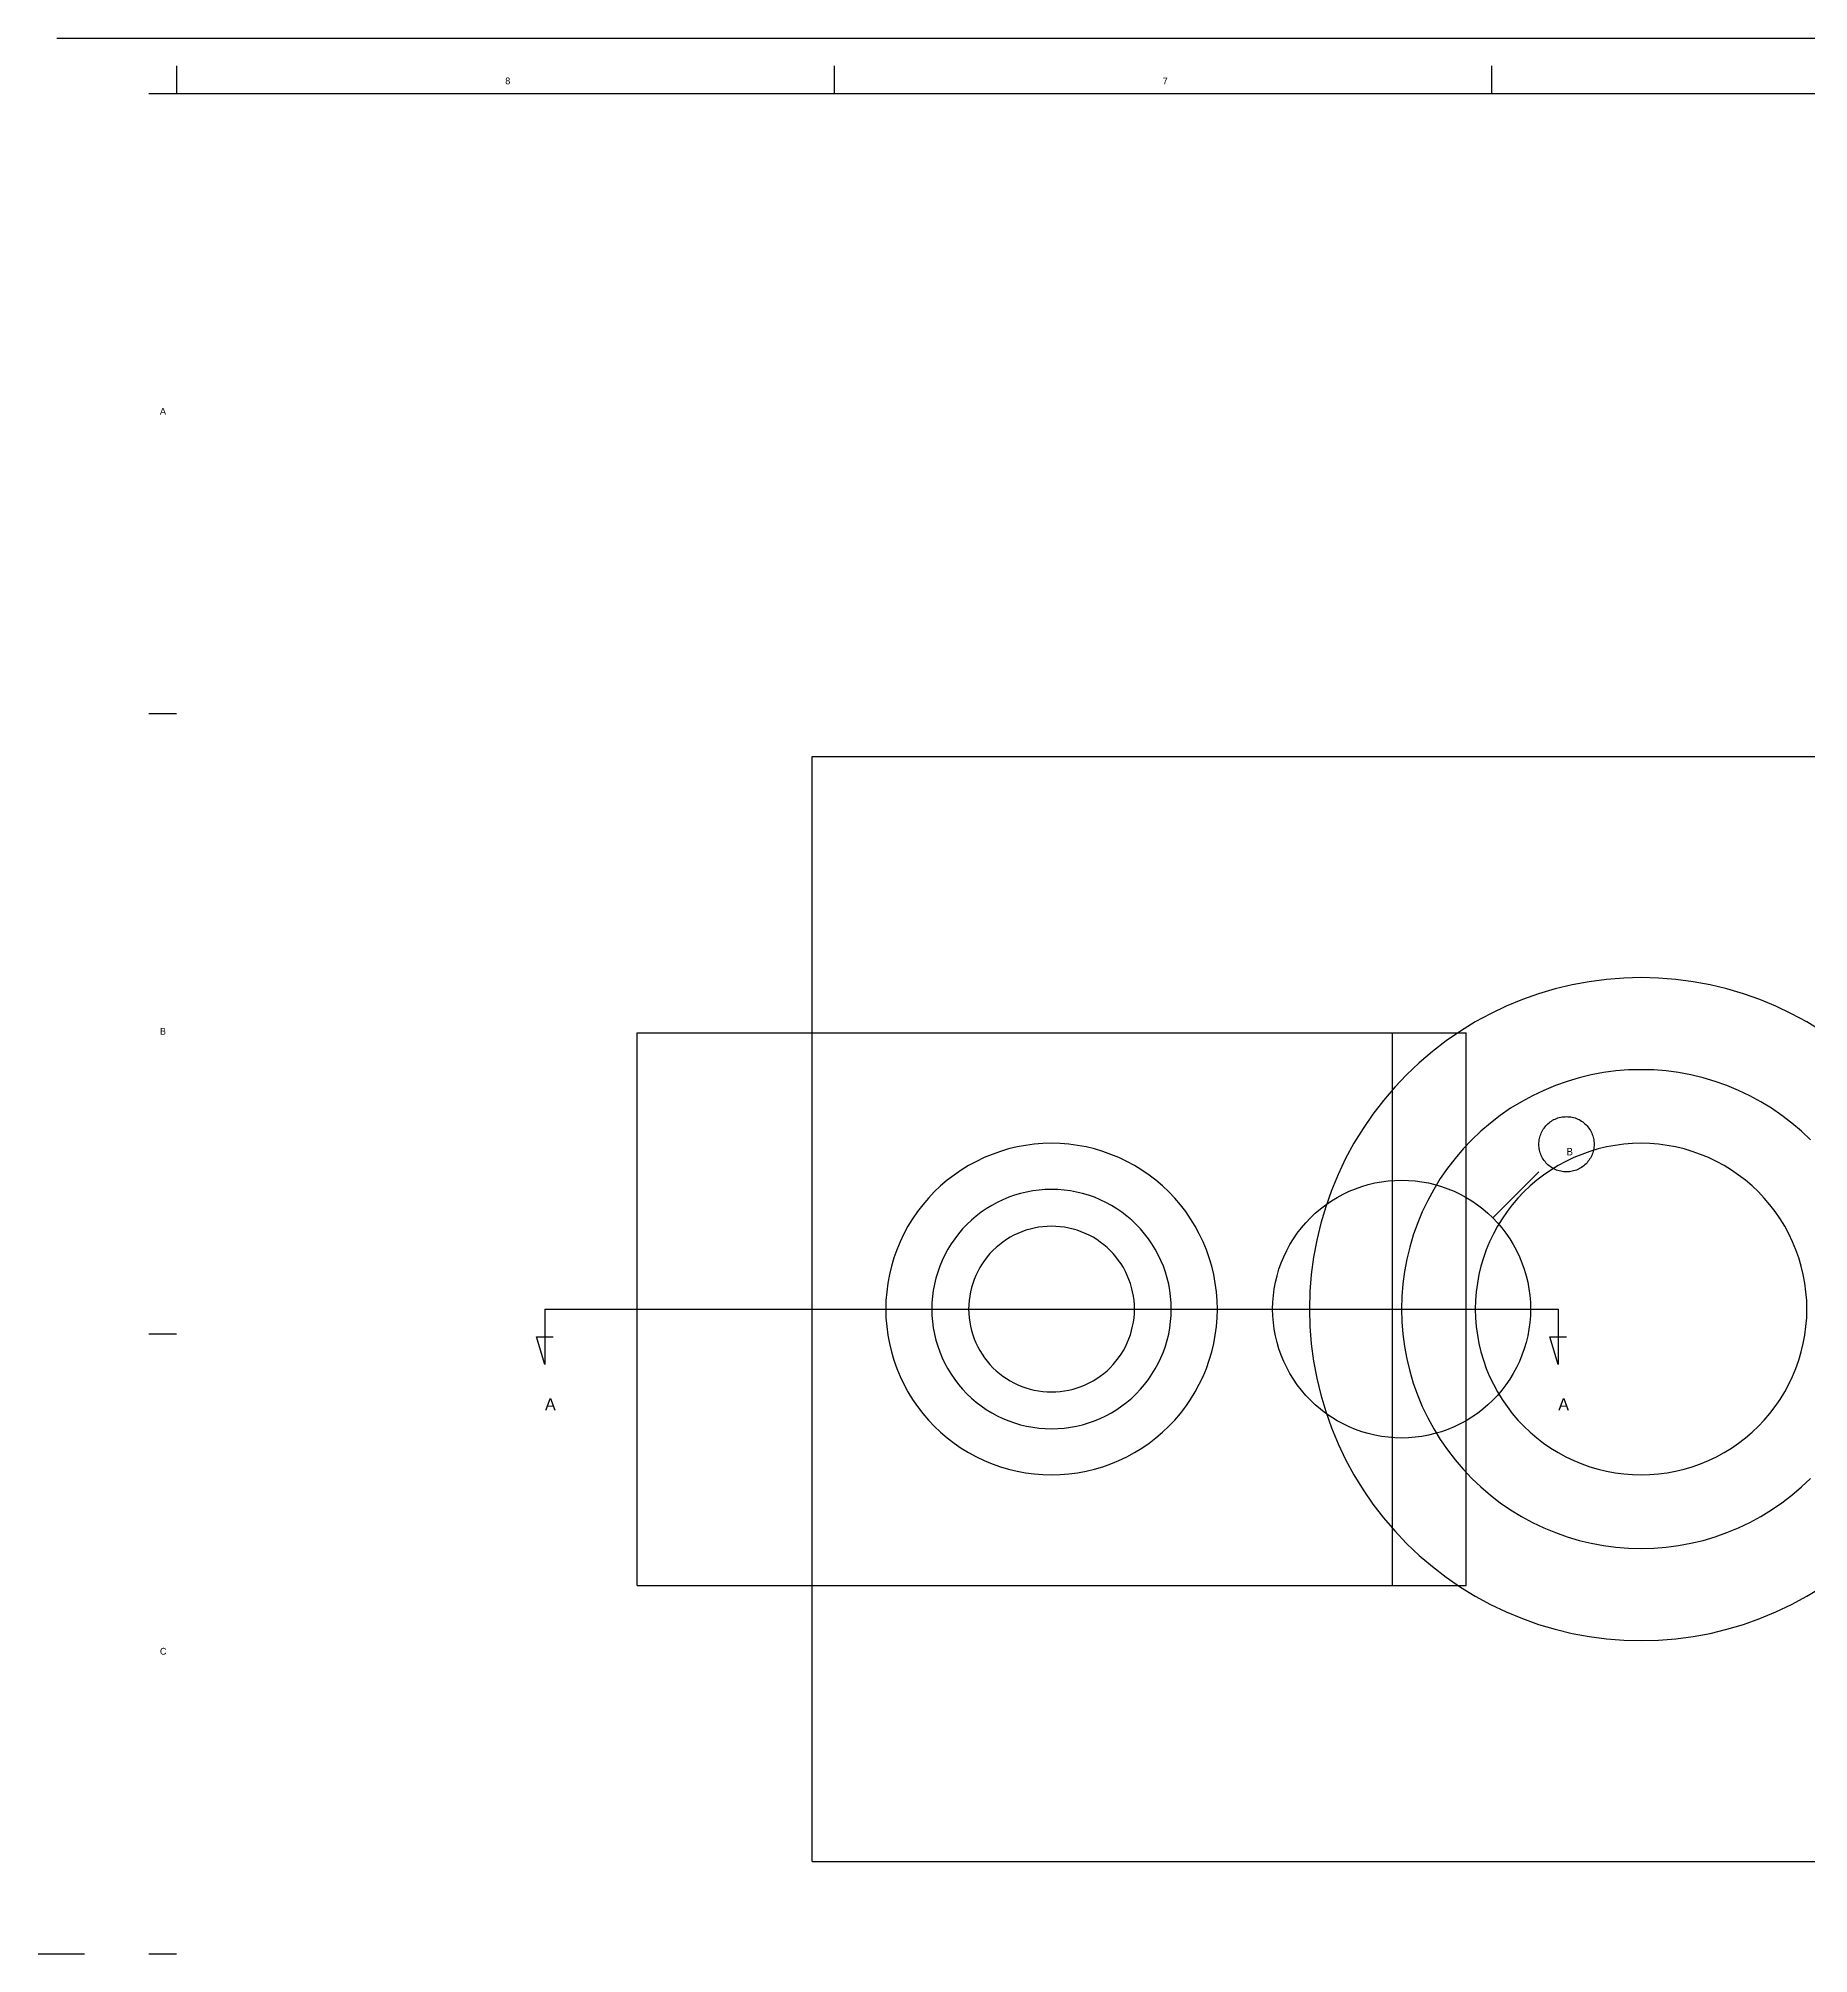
# Model space of a CAD drawing. Header units: metres. Extents: x 0 to 2245, y -1167 to 420.
# Drawn here: x 0 to 726, y -374 to 412 of the extents above; entities that cross this region are included whole.
import ezdxf

# ---------------------------------------------------------------- set-up
doc = ezdxf.new("R2010")
doc.units = ezdxf.units.M
for name, color, linetype in [('BORDER', 7, 'CONTINUOUS'), ('CENTER', 4, 'Continuous'), ('DIMENSIONS', 2, 'CONTINUOUS'), ('TITLE_BLOCK', 7, 'CONTINUOUS'), ('VISIBLE', 7, 'CONTINUOUS')]:
    doc.layers.add(name, color=color, linetype=linetype)

msp = doc.modelspace()

# ---------------------------------------------------------------- linework, layer by layer
at = {"layer": 'BORDER'}
for p, q in [((7.56, 412.44), (2237.48, 412.44)), ((56.69, 401.1), (56.69, 389.76)), ((326.48, 401.1), (326.48, 389.76)), ((596.22, 401.1), (596.22, 389.76)), ((45.35, 389.76), (56.69, 389.76)), ((56.69, 389.76), (2214.8, 389.76)), ((45.35, 135.29), (56.69, 135.29)), ((621.35, -31.66), (621.88, -31.38)), ((621.88, -31.38), (622.42, -31.12)), ((622.42, -31.12), (622.96, -30.89)), ((622.96, -30.89), (623.52, -30.7)), ((623.52, -30.7), (624.09, -30.53)), ((624.09, -30.53), (624.66, -30.39)), ((624.66, -30.39), (625.25, -30.28)), ((625.25, -30.28), (625.84, -30.2)), ((625.84, -30.2), (626.43, -30.16)), ((626.43, -30.16), (627.02, -30.14)), ((627.02, -30.14), (627.62, -30.16)), ((627.62, -30.16), (628.21, -30.2)), ((628.21, -30.2), (628.8, -30.28)), ((628.8, -30.28), (629.38, -30.39)), ((629.38, -30.39), (629.96, -30.53)), ((629.96, -30.53), (630.53, -30.7)), ((630.53, -30.7), (631.08, -30.89)), ((631.08, -30.89), (631.63, -31.12)), ((631.63, -31.12), (632.17, -31.38)), ((632.17, -31.38), (632.69, -31.66)), ((615.83, -39.7), (615.93, -39.12)), ((615.93, -39.12), (616.07, -38.55)), ((616.07, -38.55), (616.24, -37.98)), ((616.24, -37.98), (616.44, -37.42)), ((616.44, -37.42), (616.66, -36.87)), ((616.66, -36.87), (616.92, -36.34)), ((616.92, -36.34), (617.2, -35.81)), ((617.2, -35.81), (617.52, -35.3)), ((617.52, -35.3), (617.85, -34.81)), ((617.85, -34.81), (618.21, -34.34)), ((618.21, -34.34), (618.6, -33.89)), ((618.6, -33.89), (619.01, -33.46)), ((619.01, -33.46), (619.44, -33.06)), ((619.44, -33.06), (619.89, -32.67)), ((619.89, -32.67), (620.36, -32.31)), ((620.36, -32.31), (620.85, -31.97)), ((620.85, -31.97), (621.35, -31.66)), ((632.69, -31.66), (633.2, -31.97)), ((633.2, -31.97), (633.69, -32.31)), ((633.69, -32.31), (634.16, -32.67)), ((634.16, -32.67), (634.61, -33.06)), ((634.61, -33.06), (635.04, -33.46)), ((635.04, -33.46), (635.45, -33.89)), ((635.45, -33.89), (635.83, -34.34)), ((635.83, -34.34), (636.2, -34.81)), ((636.2, -34.81), (636.53, -35.3)), ((636.53, -35.3), (636.84, -35.81)), ((636.84, -35.81), (637.13, -36.34)), ((637.13, -36.34), (637.38, -36.87)), ((637.38, -36.87), (637.61, -37.42)), ((637.61, -37.42), (637.81, -37.98)), ((637.81, -37.98), (637.98, -38.55)), ((637.98, -38.55), (638.11, -39.12)), ((638.11, -39.12), (638.22, -39.7)), ((615.69, -41.48), (615.7, -40.88)), ((615.7, -42.08), (615.69, -41.48)), ((615.7, -40.88), (615.75, -40.29)), ((615.75, -42.67), (615.7, -42.08)), ((615.75, -40.29), (615.83, -39.7)), ((615.83, -43.26), (615.75, -42.67)), ((615.93, -43.84), (615.83, -43.26)), ((616.07, -44.42), (615.93, -43.84)), ((616.24, -44.98), (616.07, -44.42)), ((616.44, -45.54), (616.24, -44.98)), ((616.66, -46.09), (616.44, -45.54)), ((616.92, -46.63), (616.66, -46.09)), ((617.2, -47.15), (616.92, -46.63)), ((617.52, -47.66), (617.2, -47.15)), ((636.84, -47.15), (636.53, -47.66)), ((637.13, -46.63), (636.84, -47.15)), ((637.38, -46.09), (637.13, -46.63)), ((637.61, -45.54), (637.38, -46.09)), ((637.81, -44.98), (637.61, -45.54)), ((637.98, -44.42), (637.81, -44.98)), ((638.11, -43.84), (637.98, -44.42)), ((638.22, -43.26), (638.11, -43.84)), ((638.22, -39.7), (638.3, -40.29)), ((638.3, -42.67), (638.22, -43.26)), ((638.3, -40.29), (638.35, -40.88)), ((638.35, -42.08), (638.3, -42.67)), ((638.35, -40.88), (638.36, -41.48)), ((638.36, -41.48), (638.35, -42.08)), ((617.85, -48.15), (617.52, -47.66)), ((618.21, -48.62), (617.85, -48.15)), ((618.6, -49.07), (618.21, -48.62)), ((619.01, -49.5), (618.6, -49.07)), ((619.44, -49.91), (619.01, -49.5)), ((619.89, -50.29), (619.44, -49.91)), ((620.36, -50.65), (619.89, -50.29)), ((620.85, -50.99), (620.36, -50.65)), ((621.35, -51.3), (620.85, -50.99)), ((621.88, -51.58), (621.35, -51.3)), ((622.42, -51.84), (621.88, -51.58)), ((622.96, -52.07), (622.42, -51.84)), ((623.52, -52.26), (622.96, -52.07)), ((624.09, -52.43), (623.52, -52.26)), ((624.66, -52.57), (624.09, -52.43)), ((625.25, -52.68), (624.66, -52.57)), ((625.84, -52.76), (625.25, -52.68)), ((626.43, -52.8), (625.84, -52.76)), ((627.02, -52.82), (626.43, -52.8)), ((627.62, -52.8), (627.02, -52.82)), ((628.21, -52.76), (627.62, -52.8)), ((628.8, -52.68), (628.21, -52.76)), ((629.38, -52.57), (628.8, -52.68)), ((629.96, -52.43), (629.38, -52.57)), ((630.53, -52.26), (629.96, -52.43)), ((631.08, -52.07), (630.53, -52.26)), ((631.63, -51.84), (631.08, -52.07)), ((632.17, -51.58), (631.63, -51.84)), ((632.69, -51.3), (632.17, -51.58)), ((633.2, -50.99), (632.69, -51.3)), ((633.69, -50.65), (633.2, -50.99)), ((634.16, -50.29), (633.69, -50.65)), ((634.61, -49.91), (634.16, -50.29)), ((635.04, -49.5), (634.61, -49.91)), ((635.45, -49.07), (635.04, -49.5)), ((635.83, -48.62), (635.45, -49.07)), ((636.2, -48.15), (635.83, -48.62)), ((636.53, -47.66), (636.2, -48.15)), ((45.35, -119.23), (56.69, -119.23)), ((0, -373.7), (18.9, -373.7)), ((45.35, -373.7), (56.69, -373.7))]:
    msp.add_line(p, q, dxfattribs=at)
at = {"layer": 'CENTER'}
msp.add_line((238.11, -109.13), (593.39, -109.13), dxfattribs=at)
at = {"layer": 'DIMENSIONS'}
for p, q in [((596.79, -71.72), (615.69, -52.82)), ((532.91, -63.31), (535.36, -61.98)), ((535.36, -61.98), (537.86, -60.79)), ((537.86, -60.79), (540.42, -59.73)), ((540.42, -59.73), (543.03, -58.81)), ((543.03, -58.81), (545.68, -58.02)), ((545.68, -58.02), (548.36, -57.38)), ((548.36, -57.38), (551.08, -56.87)), ((551.08, -56.87), (553.82, -56.51)), ((553.82, -56.51), (556.59, -56.29)), ((556.59, -56.29), (559.37, -56.22)), ((559.37, -56.22), (562.15, -56.29)), ((562.15, -56.29), (564.92, -56.51)), ((564.92, -56.51), (567.66, -56.87)), ((567.66, -56.87), (570.38, -57.38)), ((570.38, -57.38), (573.07, -58.02)), ((573.07, -58.02), (575.71, -58.81)), ((575.71, -58.81), (578.32, -59.73)), ((578.32, -59.73), (580.88, -60.79)), ((580.88, -60.79), (583.38, -61.98)), ((583.38, -61.98), (585.83, -63.31)), ((521.96, -71.72), (523.96, -69.82)), ((523.96, -69.82), (526.06, -68.02)), ((526.06, -68.02), (528.26, -66.34)), ((528.26, -66.34), (530.54, -64.76)), ((530.54, -64.76), (532.91, -63.31)), ((585.83, -63.31), (588.2, -64.76)), ((588.2, -64.76), (590.48, -66.34)), ((590.48, -66.34), (592.68, -68.02)), ((592.68, -68.02), (594.78, -69.82)), ((594.78, -69.82), (596.79, -71.72)), ((515, -80.31), (516.57, -78.02)), ((516.57, -78.02), (518.26, -75.82)), ((518.26, -75.82), (520.05, -73.72)), ((520.05, -73.72), (521.96, -71.72)), ((596.79, -71.72), (598.69, -73.72)), ((598.69, -73.72), (600.48, -75.82)), ((600.48, -75.82), (602.17, -78.02)), ((602.17, -78.02), (603.74, -80.31)), ((511.03, -87.63), (512.22, -85.12)), ((512.22, -85.12), (513.55, -82.68)), ((513.55, -82.68), (515, -80.31)), ((603.74, -80.31), (605.19, -82.68)), ((605.19, -82.68), (606.52, -85.12)), ((606.52, -85.12), (607.72, -87.63)), ((508.26, -95.44), (509.04, -92.79)), ((509.04, -92.79), (509.97, -90.18)), ((509.97, -90.18), (511.03, -87.63)), ((607.72, -87.63), (608.77, -90.18)), ((608.77, -90.18), (609.7, -92.79)), ((609.7, -92.79), (610.48, -95.44)), ((506.75, -103.59), (507.11, -100.84)), ((507.11, -100.84), (507.61, -98.13)), ((507.61, -98.13), (508.26, -95.44)), ((610.48, -95.44), (611.13, -98.13)), ((611.13, -98.13), (611.63, -100.84)), ((611.63, -100.84), (611.99, -103.59)), ((506.46, -109.13), (506.53, -106.35)), ((506.53, -111.91), (506.46, -109.13)), ((506.53, -106.35), (506.75, -103.59)), ((611.99, -103.59), (612.21, -106.35)), ((612.21, -106.35), (612.28, -109.13)), ((612.28, -109.13), (612.21, -111.91)), ((506.75, -114.68), (506.53, -111.91)), ((507.11, -117.42), (506.75, -114.68)), ((507.61, -120.14), (507.11, -117.42)), ((611.63, -117.42), (611.13, -120.14)), ((611.99, -114.68), (611.63, -117.42)), ((612.21, -111.91), (611.99, -114.68)), ((207.87, -131.81), (204.47, -120.47)), ((204.47, -120.47), (211.28, -120.47)), ((508.26, -122.83), (507.61, -120.14)), ((509.04, -125.48), (508.26, -122.83)), ((509.97, -128.08), (509.04, -125.48)), ((609.7, -125.48), (608.77, -128.08)), ((610.48, -122.83), (609.7, -125.48)), ((611.13, -120.14), (610.48, -122.83)), ((623.62, -131.81), (620.22, -120.47)), ((620.22, -120.47), (627.02, -120.47)), ((511.03, -130.64), (509.97, -128.08)), ((512.22, -133.15), (511.03, -130.64)), ((513.55, -135.59), (512.22, -133.15)), ((606.52, -133.15), (605.19, -135.59)), ((607.72, -130.64), (606.52, -133.15)), ((608.77, -128.08), (607.72, -130.64)), ((515, -137.96), (513.55, -135.59)), ((516.57, -140.25), (515, -137.96)), ((518.26, -142.44), (516.57, -140.25)), ((602.17, -140.25), (600.48, -142.44)), ((603.74, -137.96), (602.17, -140.25)), ((605.19, -135.59), (603.74, -137.96)), ((520.05, -144.55), (518.26, -142.44)), ((521.96, -146.55), (520.05, -144.55)), ((523.96, -148.45), (521.96, -146.55)), ((526.06, -150.25), (523.96, -148.45)), ((594.78, -148.45), (592.68, -150.25)), ((596.79, -146.55), (594.78, -148.45)), ((598.69, -144.55), (596.79, -146.55)), ((600.48, -142.44), (598.69, -144.55)), ((528.26, -151.93), (526.06, -150.25)), ((530.54, -153.5), (528.26, -151.93)), ((532.91, -154.96), (530.54, -153.5)), ((535.36, -156.29), (532.91, -154.96)), ((537.86, -157.48), (535.36, -156.29)), ((583.38, -156.29), (580.88, -157.48)), ((585.83, -154.96), (583.38, -156.29)), ((588.2, -153.5), (585.83, -154.96)), ((590.48, -151.93), (588.2, -153.5)), ((592.68, -150.25), (590.48, -151.93)), ((540.42, -158.54), (537.86, -157.48)), ((543.03, -159.46), (540.42, -158.54)), ((545.68, -160.24), (543.03, -159.46)), ((548.36, -160.89), (545.68, -160.24)), ((551.08, -161.39), (548.36, -160.89)), ((553.82, -161.76), (551.08, -161.39)), ((556.59, -161.97), (553.82, -161.76)), ((559.37, -162.05), (556.59, -161.97)), ((562.15, -161.97), (559.37, -162.05)), ((564.92, -161.76), (562.15, -161.97)), ((567.66, -161.39), (564.92, -161.76)), ((570.38, -160.89), (567.66, -161.39)), ((573.07, -160.24), (570.38, -160.89)), ((575.71, -159.46), (573.07, -160.24)), ((578.32, -158.54), (575.71, -159.46)), ((580.88, -157.48), (578.32, -158.54))]:
    msp.add_line(p, q, dxfattribs=at)
at = {"layer": 'VISIBLE'}
for p, q in [((317.48, 117.64), (997.8, 117.64)), ((317.48, 117.64), (937.33, 117.64)), ((317.48, -335.91), (317.48, 117.64)), ((629.33, 23.95), (622.43, 22.29)), ((636.32, 25.25), (629.33, 23.95)), ((643.38, 26.18), (636.32, 25.25)), ((650.49, 26.74), (643.38, 26.18)), ((657.64, 26.93), (650.49, 26.74)), ((664.79, 26.74), (657.64, 26.93)), ((671.9, 26.18), (664.79, 26.74)), ((678.96, 25.25), (671.9, 26.18)), ((685.95, 23.95), (678.96, 25.25)), ((692.86, 22.29), (685.95, 23.95)), ((608.91, 17.9), (602.34, 15.18)), ((615.61, 20.28), (608.91, 17.9)), ((622.43, 22.29), (615.61, 20.28)), ((699.67, 20.28), (692.86, 22.29)), ((706.37, 17.9), (699.67, 20.28)), ((712.95, 15.18), (706.37, 17.9)), ((589.61, 8.7), (583.51, 4.96)), ((595.9, 12.11), (589.61, 8.7)), ((602.34, 15.18), (595.9, 12.11)), ((719.39, 12.11), (712.95, 15.18)), ((725.67, 8.7), (719.39, 12.11)), ((731.77, 4.96), (725.67, 8.7)), ((245.67, 4.25), (585.83, 4.25)), ((245.67, 4.25), (555.59, 4.25)), ((245.67, -222.52), (245.67, 4.25)), ((555.59, -222.52), (555.59, 4.25)), ((555.59, 4.25), (585.83, 4.25)), ((577.64, 0.92), (571.99, -3.41)), ((583.51, 4.96), (577.64, 0.92)), ((585.83, -222.52), (585.83, 4.25)), ((571.99, -3.41), (566.58, -8.03)), ((561.43, -12.92), (556.54, -18.08)), ((566.58, -8.03), (561.43, -12.92)), ((627.29, -15.67), (622.45, -17.38)), ((632.21, -14.22), (627.29, -15.67)), ((637.2, -13.02), (632.21, -14.22)), ((642.25, -12.08), (637.2, -13.02)), ((647.34, -11.41), (642.25, -12.08)), ((652.48, -11), (647.34, -11.41)), ((657.64, -10.87), (652.48, -11)), ((662.81, -11), (657.64, -10.87)), ((667.94, -11.41), (662.81, -11)), ((673.04, -12.08), (667.94, -11.41)), ((678.09, -13.02), (673.04, -12.08)), ((683.08, -14.22), (678.09, -13.02)), ((688, -15.67), (683.08, -14.22)), ((692.84, -17.38), (688, -15.67)), ((551.92, -23.48), (547.59, -29.13)), ((556.54, -18.08), (551.92, -23.48)), ((613.05, -21.57), (608.51, -24.03)), ((617.7, -19.35), (613.05, -21.57)), ((622.45, -17.38), (617.7, -19.35)), ((697.59, -19.35), (692.84, -17.38)), ((702.24, -21.57), (697.59, -19.35)), ((706.78, -24.03), (702.24, -21.57)), ((547.59, -29.13), (543.55, -35)), ((599.86, -29.65), (595.78, -32.78)), ((604.1, -26.73), (599.86, -29.65)), ((608.51, -24.03), (604.1, -26.73)), ((711.18, -26.73), (706.78, -24.03)), ((715.43, -29.65), (711.18, -26.73)), ((719.5, -32.78), (715.43, -29.65)), ((543.55, -35), (539.81, -41.1)), ((591.88, -36.12), (588.16, -39.65)), ((595.78, -32.78), (591.88, -36.12)), ((723.41, -36.12), (719.5, -32.78)), ((727.13, -39.65), (723.41, -36.12)), ((388.1, -46.98), (384.88, -48.51)), ((391.39, -45.62), (388.1, -46.98)), ((394.74, -44.43), (391.39, -45.62)), ((398.14, -43.42), (394.74, -44.43)), ((401.6, -42.59), (398.14, -43.42)), ((405.09, -41.94), (401.6, -42.59)), ((408.62, -41.48), (405.09, -41.94)), ((412.18, -41.2), (408.62, -41.48)), ((415.75, -41.1), (412.18, -41.2)), ((419.33, -41.2), (415.75, -41.1)), ((422.88, -41.48), (419.33, -41.2)), ((426.41, -41.94), (422.88, -41.48)), ((429.9, -42.59), (426.41, -41.94)), ((433.36, -43.42), (429.9, -42.59)), ((436.76, -44.43), (433.36, -43.42)), ((440.12, -45.62), (436.76, -44.43)), ((443.4, -46.98), (440.12, -45.62)), ((446.62, -48.51), (443.4, -46.98)), ((539.81, -41.1), (536.4, -47.39)), ((584.62, -43.37), (581.29, -47.27)), ((588.16, -39.65), (584.62, -43.37)), ((629.99, -46.98), (626.77, -48.51)), ((633.28, -45.62), (629.99, -46.98)), ((636.63, -44.43), (633.28, -45.62)), ((640.03, -43.42), (636.63, -44.43)), ((643.49, -42.59), (640.03, -43.42)), ((646.98, -41.94), (643.49, -42.59)), ((650.51, -41.48), (646.98, -41.94)), ((654.07, -41.2), (650.51, -41.48)), ((657.64, -41.1), (654.07, -41.2)), ((661.22, -41.2), (657.64, -41.1)), ((664.77, -41.48), (661.22, -41.2)), ((668.3, -41.94), (664.77, -41.48)), ((671.8, -42.59), (668.3, -41.94)), ((675.25, -43.42), (671.8, -42.59)), ((678.66, -44.43), (675.25, -43.42)), ((682.01, -45.62), (678.66, -44.43)), ((685.3, -46.98), (682.01, -45.62)), ((688.52, -48.51), (685.3, -46.98)), ((375.75, -54.11), (372.92, -56.27)), ((378.69, -52.09), (375.75, -54.11)), ((381.73, -50.22), (378.69, -52.09)), ((384.88, -48.51), (381.73, -50.22)), ((449.77, -50.22), (446.62, -48.51)), ((452.82, -52.09), (449.77, -50.22)), ((455.75, -54.11), (452.82, -52.09)), ((458.58, -56.27), (455.75, -54.11)), ((533.33, -53.83), (530.6, -60.4)), ((536.4, -47.39), (533.33, -53.83)), ((578.16, -51.35), (575.24, -55.6)), ((581.29, -47.27), (578.16, -51.35)), ((617.64, -54.11), (614.82, -56.27)), ((620.58, -52.09), (617.64, -54.11)), ((623.63, -50.22), (620.58, -52.09)), ((626.77, -48.51), (623.63, -50.22)), ((691.66, -50.22), (688.52, -48.51)), ((694.71, -52.09), (691.66, -50.22)), ((697.65, -54.11), (694.71, -52.09)), ((700.47, -56.27), (697.65, -54.11)), ((367.64, -61.03), (365.2, -63.61)), ((370.22, -58.58), (367.64, -61.03)), ((372.92, -56.27), (370.22, -58.58)), ((400.57, -62.4), (398.15, -63.26)), ((403.03, -61.67), (400.57, -62.4)), ((405.53, -61.08), (403.03, -61.67)), ((408.05, -60.61), (405.53, -61.08)), ((410.6, -60.27), (408.05, -60.61)), ((413.17, -60.07), (410.6, -60.27)), ((415.75, -60), (413.17, -60.07)), ((418.33, -60.07), (415.75, -60)), ((420.9, -60.27), (418.33, -60.07)), ((423.45, -60.61), (420.9, -60.27)), ((425.97, -61.08), (423.45, -60.61)), ((428.47, -61.67), (425.97, -61.08)), ((430.93, -62.4), (428.47, -61.67)), ((433.35, -63.26), (430.93, -62.4)), ((461.28, -58.58), (458.58, -56.27)), ((463.86, -61.03), (461.28, -58.58)), ((466.3, -63.61), (463.86, -61.03)), ((530.6, -60.4), (528.23, -67.11)), ((572.54, -60), (570.08, -64.54)), ((575.24, -55.6), (572.54, -60)), ((609.54, -61.03), (607.09, -63.61)), ((612.11, -58.58), (609.54, -61.03)), ((614.82, -56.27), (612.11, -58.58)), ((703.17, -58.58), (700.47, -56.27)), ((705.75, -61.03), (703.17, -58.58)), ((708.19, -63.61), (705.75, -61.03)), ((360.72, -69.13), (358.7, -72.07)), ((362.89, -66.31), (360.72, -69.13)), ((365.2, -63.61), (362.89, -66.31)), ((386.86, -69.39), (384.82, -70.96)), ((388.98, -67.93), (386.86, -69.39)), ((391.18, -66.58), (388.98, -67.93)), ((393.45, -65.35), (391.18, -66.58)), ((395.78, -64.24), (393.45, -65.35)), ((398.15, -63.26), (395.78, -64.24)), ((435.72, -64.24), (433.35, -63.26)), ((438.05, -65.35), (435.72, -64.24)), ((440.32, -66.58), (438.05, -65.35)), ((442.52, -67.93), (440.32, -66.58)), ((444.64, -69.39), (442.52, -67.93)), ((446.68, -70.96), (444.64, -69.39)), ((468.61, -66.31), (466.3, -63.61)), ((470.78, -69.13), (468.61, -66.31)), ((472.8, -72.07), (470.78, -69.13)), ((528.23, -67.11), (526.22, -73.92)), ((567.86, -69.19), (565.89, -73.94)), ((570.08, -64.54), (567.86, -69.19)), ((602.62, -69.13), (600.59, -72.07)), ((604.78, -66.31), (602.62, -69.13)), ((607.09, -63.61), (604.78, -66.31)), ((710.5, -66.31), (708.19, -63.61)), ((712.67, -69.13), (710.5, -66.31)), ((714.69, -72.07), (712.67, -69.13)), ((355.13, -78.26), (353.59, -81.48)), ((356.83, -75.12), (355.13, -78.26)), ((358.7, -72.07), (356.83, -75.12)), ((377.57, -78.2), (376.01, -80.24)), ((379.24, -76.25), (377.57, -78.2)), ((381.01, -74.39), (379.24, -76.25)), ((382.87, -72.63), (381.01, -74.39)), ((384.82, -70.96), (382.87, -72.63)), ((401.92, -78.06), (400.31, -78.82)), ((403.57, -77.37), (401.92, -78.06)), ((405.24, -76.78), (403.57, -77.37)), ((406.95, -76.28), (405.24, -76.78)), ((408.67, -75.86), (406.95, -76.28)), ((410.42, -75.54), (408.67, -75.86)), ((412.19, -75.31), (410.42, -75.54)), ((413.96, -75.17), (412.19, -75.31)), ((415.75, -75.12), (413.96, -75.17)), ((417.54, -75.17), (415.75, -75.12)), ((419.32, -75.31), (417.54, -75.17)), ((421.08, -75.54), (419.32, -75.31)), ((422.83, -75.86), (421.08, -75.54)), ((424.55, -76.28), (422.83, -75.86)), ((426.26, -76.78), (424.55, -76.28)), ((427.93, -77.37), (426.26, -76.78)), ((429.58, -78.06), (427.93, -77.37)), ((431.19, -78.82), (429.58, -78.06)), ((448.63, -72.63), (446.68, -70.96)), ((450.49, -74.39), (448.63, -72.63)), ((452.26, -76.25), (450.49, -74.39)), ((453.93, -78.2), (452.26, -76.25)), ((455.49, -80.24), (453.93, -78.2)), ((474.67, -75.12), (472.8, -72.07)), ((476.37, -78.26), (474.67, -75.12)), ((477.91, -81.48), (476.37, -78.26)), ((526.22, -73.92), (524.56, -80.83)), ((565.89, -73.94), (564.18, -78.78)), ((597.02, -78.26), (595.48, -81.48)), ((598.73, -75.12), (597.02, -78.26)), ((600.59, -72.07), (598.73, -75.12)), ((716.56, -75.12), (714.69, -72.07)), ((718.27, -78.26), (716.56, -75.12)), ((719.8, -81.48), (718.27, -78.26)), ((352.23, -84.77), (351.05, -88.12)), ((353.59, -81.48), (352.23, -84.77)), ((373.2, -84.57), (371.97, -86.84)), ((374.55, -82.37), (373.2, -84.57)), ((376.01, -80.24), (374.55, -82.37)), ((390.47, -86.37), (389.32, -87.72)), ((391.7, -85.08), (390.47, -86.37)), ((392.99, -83.86), (391.7, -85.08)), ((394.34, -82.7), (392.99, -83.86)), ((395.75, -81.62), (394.34, -82.7)), ((397.22, -80.61), (395.75, -81.62)), ((398.74, -79.68), (397.22, -80.61)), ((400.31, -78.82), (398.74, -79.68)), ((432.76, -79.68), (431.19, -78.82)), ((434.28, -80.61), (432.76, -79.68)), ((435.75, -81.62), (434.28, -80.61)), ((437.16, -82.7), (435.75, -81.62)), ((438.51, -83.86), (437.16, -82.7)), ((439.8, -85.08), (438.51, -83.86)), ((441.03, -86.37), (439.8, -85.08)), ((442.18, -87.72), (441.03, -86.37)), ((456.95, -82.37), (455.49, -80.24)), ((458.3, -84.57), (456.95, -82.37)), ((459.53, -86.84), (458.3, -84.57)), ((479.27, -84.77), (477.91, -81.48)), ((480.46, -88.12), (479.27, -84.77)), ((524.56, -80.83), (523.26, -87.82)), ((562.72, -83.7), (561.53, -88.69)), ((564.18, -78.78), (562.72, -83.7)), ((594.12, -84.77), (592.94, -88.12)), ((595.48, -81.48), (594.12, -84.77)), ((721.16, -84.77), (719.8, -81.48)), ((722.35, -88.12), (721.16, -84.77)), ((350.04, -91.53), (349.21, -94.98)), ((351.05, -88.12), (350.04, -91.53)), ((369.02, -93.96), (368.29, -96.42)), ((369.88, -91.54), (369.02, -93.96)), ((370.86, -89.16), (369.88, -91.54)), ((371.97, -86.84), (370.86, -89.16)), ((385.44, -93.7), (384.67, -95.31)), ((386.29, -92.13), (385.44, -93.7)), ((387.23, -90.6), (386.29, -92.13)), ((388.24, -89.13), (387.23, -90.6)), ((389.32, -87.72), (388.24, -89.13)), ((443.26, -89.13), (442.18, -87.72)), ((444.27, -90.6), (443.26, -89.13)), ((445.21, -92.13), (444.27, -90.6)), ((446.06, -93.7), (445.21, -92.13)), ((446.83, -95.31), (446.06, -93.7)), ((460.64, -89.16), (459.53, -86.84)), ((461.63, -91.54), (460.64, -89.16)), ((462.48, -93.96), (461.63, -91.54)), ((463.21, -96.42), (462.48, -93.96)), ((481.46, -91.53), (480.46, -88.12)), ((482.29, -94.98), (481.46, -91.53)), ((523.26, -87.82), (522.33, -94.87)), ((560.59, -93.74), (559.92, -98.83)), ((561.53, -88.69), (560.59, -93.74)), ((591.93, -91.53), (591.1, -94.98)), ((592.94, -88.12), (591.93, -91.53)), ((723.36, -91.53), (722.35, -88.12)), ((724.19, -94.98), (723.36, -91.53)), ((348.09, -102), (347.81, -105.56)), ((348.56, -98.48), (348.09, -102)), ((349.21, -94.98), (348.56, -98.48)), ((367.22, -101.44), (366.89, -103.98)), ((367.69, -98.91), (367.22, -101.44)), ((368.29, -96.42), (367.69, -98.91)), ((382.48, -102.06), (382.15, -103.8)), ((382.89, -100.33), (382.48, -102.06)), ((383.4, -98.63), (382.89, -100.33)), ((383.99, -96.95), (383.4, -98.63)), ((384.67, -95.31), (383.99, -96.95)), ((447.51, -96.95), (446.83, -95.31)), ((448.1, -98.63), (447.51, -96.95)), ((448.61, -100.33), (448.1, -98.63)), ((449.02, -102.06), (448.61, -100.33)), ((449.35, -103.8), (449.02, -102.06)), ((463.81, -98.91), (463.21, -96.42)), ((464.28, -101.44), (463.81, -98.91)), ((464.61, -103.98), (464.28, -101.44)), ((482.94, -98.48), (482.29, -94.98)), ((483.41, -102), (482.94, -98.48)), ((483.69, -105.56), (483.41, -102)), ((521.77, -101.98), (521.58, -109.13)), ((522.33, -94.87), (521.77, -101.98)), ((559.92, -98.83), (559.51, -103.97)), ((589.99, -102), (589.7, -105.56)), ((590.45, -98.48), (589.99, -102)), ((591.1, -94.98), (590.45, -98.48)), ((724.83, -98.48), (724.19, -94.98)), ((725.3, -102), (724.83, -98.48)), ((725.58, -105.56), (725.3, -102)), ((207.87, -109.13), (238.11, -109.13)), ((207.87, -109.13), (207.87, -131.81)), ((347.81, -105.56), (347.72, -109.13)), ((347.72, -109.13), (347.81, -112.71)), ((366.68, -106.55), (366.62, -109.13)), ((366.62, -109.13), (366.68, -111.72)), ((366.89, -103.98), (366.68, -106.55)), ((381.78, -107.35), (381.73, -109.13)), ((381.73, -109.13), (381.78, -110.92)), ((381.92, -105.57), (381.78, -107.35)), ((382.15, -103.8), (381.92, -105.57)), ((449.58, -105.57), (449.35, -103.8)), ((449.72, -107.35), (449.58, -105.57)), ((449.77, -109.13), (449.72, -107.35)), ((449.72, -110.92), (449.77, -109.13)), ((464.82, -106.55), (464.61, -103.98)), ((464.88, -109.13), (464.82, -106.55)), ((464.82, -111.72), (464.88, -109.13)), ((483.78, -109.13), (483.69, -105.56)), ((483.69, -112.71), (483.78, -109.13)), ((521.58, -109.13), (521.77, -116.28)), ((559.51, -103.97), (559.37, -109.13)), ((559.37, -109.13), (559.51, -114.3)), ((589.7, -105.56), (589.61, -109.13)), ((589.61, -109.13), (589.7, -112.71)), ((593.39, -109.13), (623.62, -109.13)), ((623.62, -109.13), (623.62, -131.81)), ((725.67, -109.13), (725.58, -105.56)), ((725.58, -112.71), (725.67, -109.13)), ((347.81, -112.71), (348.09, -116.26)), ((348.09, -116.26), (348.56, -119.79)), ((366.68, -111.72), (366.89, -114.28)), ((366.89, -114.28), (367.22, -116.83)), ((367.22, -116.83), (367.69, -119.36)), ((381.78, -110.92), (381.92, -112.7)), ((381.92, -112.7), (382.15, -114.46)), ((382.15, -114.46), (382.48, -116.21)), ((382.48, -116.21), (382.89, -117.94)), ((448.61, -117.94), (449.02, -116.21)), ((449.02, -116.21), (449.35, -114.46)), ((449.35, -114.46), (449.58, -112.7)), ((449.58, -112.7), (449.72, -110.92)), ((463.81, -119.36), (464.28, -116.83)), ((464.28, -116.83), (464.61, -114.28)), ((464.61, -114.28), (464.82, -111.72)), ((482.94, -119.79), (483.41, -116.26)), ((483.41, -116.26), (483.69, -112.71)), ((521.77, -116.28), (522.33, -123.39)), ((559.51, -114.3), (559.92, -119.43)), ((589.7, -112.71), (589.99, -116.26)), ((589.99, -116.26), (590.45, -119.79)), ((724.83, -119.79), (725.3, -116.26)), ((725.3, -116.26), (725.58, -112.71)), ((348.56, -119.79), (349.21, -123.29)), ((349.21, -123.29), (350.04, -126.74)), ((367.69, -119.36), (368.29, -121.85)), ((368.29, -121.85), (369.02, -124.31)), ((369.02, -124.31), (369.88, -126.73)), ((382.89, -117.94), (383.4, -119.64)), ((383.4, -119.64), (383.99, -121.32)), ((383.99, -121.32), (384.67, -122.96)), ((384.67, -122.96), (385.44, -124.57)), ((385.44, -124.57), (386.29, -126.14)), ((445.21, -126.14), (446.06, -124.57)), ((446.06, -124.57), (446.83, -122.96)), ((446.83, -122.96), (447.51, -121.32)), ((447.51, -121.32), (448.1, -119.64)), ((448.1, -119.64), (448.61, -117.94)), ((461.63, -126.73), (462.48, -124.31)), ((462.48, -124.31), (463.21, -121.85)), ((463.21, -121.85), (463.81, -119.36)), ((481.46, -126.74), (482.29, -123.29)), ((482.29, -123.29), (482.94, -119.79)), ((522.33, -123.39), (523.26, -130.45)), ((559.92, -119.43), (560.59, -124.53)), ((560.59, -124.53), (561.53, -129.58)), ((590.45, -119.79), (591.1, -123.29)), ((591.1, -123.29), (591.93, -126.74)), ((723.36, -126.74), (724.19, -123.29)), ((724.19, -123.29), (724.83, -119.79)), ((350.04, -126.74), (351.05, -130.15)), ((351.05, -130.15), (352.23, -133.5)), ((352.23, -133.5), (353.59, -136.79)), ((369.88, -126.73), (370.86, -129.11)), ((370.86, -129.11), (371.97, -131.43)), ((371.97, -131.43), (373.2, -133.7)), ((386.29, -126.14), (387.23, -127.67)), ((387.23, -127.67), (388.24, -129.14)), ((388.24, -129.14), (389.32, -130.55)), ((389.32, -130.55), (390.47, -131.9)), ((390.47, -131.9), (391.7, -133.19)), ((391.7, -133.19), (392.99, -134.41)), ((438.51, -134.41), (439.8, -133.19)), ((439.8, -133.19), (441.03, -131.9)), ((441.03, -131.9), (442.18, -130.55)), ((442.18, -130.55), (443.26, -129.14)), ((443.26, -129.14), (444.27, -127.67)), ((444.27, -127.67), (445.21, -126.14)), ((458.3, -133.7), (459.53, -131.43)), ((459.53, -131.43), (460.64, -129.11)), ((460.64, -129.11), (461.63, -126.73)), ((477.91, -136.79), (479.27, -133.5)), ((479.27, -133.5), (480.46, -130.15)), ((480.46, -130.15), (481.46, -126.74)), ((523.26, -130.45), (524.56, -137.44)), ((561.53, -129.58), (562.72, -134.57)), ((591.93, -126.74), (592.94, -130.15)), ((592.94, -130.15), (594.12, -133.5)), ((594.12, -133.5), (595.48, -136.79)), ((719.8, -136.79), (721.16, -133.5)), ((721.16, -133.5), (722.35, -130.15)), ((722.35, -130.15), (723.36, -126.74)), ((353.59, -136.79), (355.13, -140.01)), ((355.13, -140.01), (356.83, -143.15)), ((373.2, -133.7), (374.55, -135.9)), ((374.55, -135.9), (376.01, -138.03)), ((376.01, -138.03), (377.57, -140.06)), ((377.57, -140.06), (379.24, -142.02)), ((392.99, -134.41), (394.34, -135.56)), ((394.34, -135.56), (395.75, -136.65)), ((395.75, -136.65), (397.22, -137.66)), ((397.22, -137.66), (398.74, -138.59)), ((398.74, -138.59), (400.31, -139.45)), ((400.31, -139.45), (401.92, -140.21)), ((401.92, -140.21), (403.57, -140.89)), ((403.57, -140.89), (405.24, -141.49)), ((405.24, -141.49), (406.95, -141.99)), ((424.55, -141.99), (426.26, -141.49)), ((426.26, -141.49), (427.93, -140.89)), ((427.93, -140.89), (429.58, -140.21)), ((429.58, -140.21), (431.19, -139.45)), ((431.19, -139.45), (432.76, -138.59)), ((432.76, -138.59), (434.28, -137.66)), ((434.28, -137.66), (435.75, -136.65)), ((435.75, -136.65), (437.16, -135.56)), ((437.16, -135.56), (438.51, -134.41)), ((452.26, -142.02), (453.93, -140.06)), ((453.93, -140.06), (455.49, -138.03)), ((455.49, -138.03), (456.95, -135.9)), ((456.95, -135.9), (458.3, -133.7)), ((474.67, -143.15), (476.37, -140.01)), ((476.37, -140.01), (477.91, -136.79)), ((524.56, -137.44), (526.22, -144.35)), ((562.72, -134.57), (564.18, -139.49)), ((564.18, -139.49), (565.89, -144.33)), ((595.48, -136.79), (597.02, -140.01)), ((597.02, -140.01), (598.73, -143.15)), ((716.56, -143.15), (718.27, -140.01)), ((718.27, -140.01), (719.8, -136.79)), ((356.83, -143.15), (358.7, -146.2)), ((358.7, -146.2), (360.72, -149.14)), ((360.72, -149.14), (362.89, -151.96)), ((379.24, -142.02), (381.01, -143.88)), ((381.01, -143.88), (382.87, -145.64)), ((382.87, -145.64), (384.82, -147.31)), ((384.82, -147.31), (386.86, -148.88)), ((386.86, -148.88), (388.98, -150.34)), ((406.95, -141.99), (408.67, -142.41)), ((408.67, -142.41), (410.42, -142.73)), ((410.42, -142.73), (412.19, -142.96)), ((412.19, -142.96), (413.96, -143.1)), ((413.96, -143.1), (415.75, -143.15)), ((415.75, -143.15), (417.54, -143.1)), ((417.54, -143.1), (419.32, -142.96)), ((419.32, -142.96), (421.08, -142.73)), ((421.08, -142.73), (422.83, -142.41)), ((422.83, -142.41), (424.55, -141.99)), ((442.52, -150.34), (444.64, -148.88)), ((444.64, -148.88), (446.68, -147.31)), ((446.68, -147.31), (448.63, -145.64)), ((448.63, -145.64), (450.49, -143.88)), ((450.49, -143.88), (452.26, -142.02)), ((468.61, -151.96), (470.78, -149.14)), ((470.78, -149.14), (472.8, -146.2)), ((472.8, -146.2), (474.67, -143.15)), ((526.22, -144.35), (528.23, -151.16)), ((565.89, -144.33), (567.86, -149.08)), ((567.86, -149.08), (570.08, -153.73)), ((598.73, -143.15), (600.59, -146.2)), ((600.59, -146.2), (602.62, -149.14)), ((602.62, -149.14), (604.78, -151.96)), ((710.5, -151.96), (712.67, -149.14)), ((712.67, -149.14), (714.69, -146.2)), ((714.69, -146.2), (716.56, -143.15)), ((362.89, -151.96), (365.2, -154.66)), ((365.2, -154.66), (367.64, -157.24)), ((388.98, -150.34), (391.18, -151.69)), ((391.18, -151.69), (393.45, -152.92)), ((393.45, -152.92), (395.78, -154.03)), ((395.78, -154.03), (398.15, -155.01)), ((398.15, -155.01), (400.57, -155.87)), ((400.57, -155.87), (403.03, -156.59)), ((403.03, -156.59), (405.53, -157.19)), ((405.53, -157.19), (408.05, -157.66)), ((423.45, -157.66), (425.97, -157.19)), ((425.97, -157.19), (428.47, -156.59)), ((428.47, -156.59), (430.93, -155.87)), ((430.93, -155.87), (433.35, -155.01)), ((433.35, -155.01), (435.72, -154.03)), ((435.72, -154.03), (438.05, -152.92)), ((438.05, -152.92), (440.32, -151.69)), ((440.32, -151.69), (442.52, -150.34)), ((463.86, -157.24), (466.3, -154.66)), ((466.3, -154.66), (468.61, -151.96)), ((528.23, -151.16), (530.6, -157.86)), ((570.08, -153.73), (572.54, -158.27)), ((604.78, -151.96), (607.09, -154.66)), ((607.09, -154.66), (609.54, -157.24)), ((705.75, -157.24), (708.19, -154.66)), ((708.19, -154.66), (710.5, -151.96)), ((367.64, -157.24), (370.22, -159.68)), ((370.22, -159.68), (372.92, -161.99)), ((372.92, -161.99), (375.75, -164.16)), ((375.75, -164.16), (378.69, -166.18)), ((408.05, -157.66), (410.6, -158)), ((410.6, -158), (413.17, -158.2)), ((413.17, -158.2), (415.75, -158.27)), ((415.75, -158.27), (418.33, -158.2)), ((418.33, -158.2), (420.9, -158)), ((420.9, -158), (423.45, -157.66)), ((452.82, -166.18), (455.75, -164.16)), ((455.75, -164.16), (458.58, -161.99)), ((458.58, -161.99), (461.28, -159.68)), ((461.28, -159.68), (463.86, -157.24)), ((530.6, -157.86), (533.33, -164.44)), ((533.33, -164.44), (536.4, -170.88)), ((572.54, -158.27), (575.24, -162.67)), ((575.24, -162.67), (578.16, -166.92)), ((609.54, -157.24), (612.11, -159.68)), ((612.11, -159.68), (614.82, -161.99)), ((614.82, -161.99), (617.64, -164.16)), ((617.64, -164.16), (620.58, -166.18)), ((694.71, -166.18), (697.65, -164.16)), ((697.65, -164.16), (700.47, -161.99)), ((700.47, -161.99), (703.17, -159.68)), ((703.17, -159.68), (705.75, -157.24)), ((378.69, -166.18), (381.73, -168.05)), ((381.73, -168.05), (384.88, -169.76)), ((384.88, -169.76), (388.1, -171.29)), ((388.1, -171.29), (391.39, -172.65)), ((391.39, -172.65), (394.74, -173.84)), ((436.76, -173.84), (440.12, -172.65)), ((440.12, -172.65), (443.4, -171.29)), ((443.4, -171.29), (446.62, -169.76)), ((446.62, -169.76), (449.77, -168.05)), ((449.77, -168.05), (452.82, -166.18)), ((536.4, -170.88), (539.81, -177.17)), ((578.16, -166.92), (581.29, -170.99)), ((581.29, -170.99), (584.62, -174.9)), ((620.58, -166.18), (623.63, -168.05)), ((623.63, -168.05), (626.77, -169.76)), ((626.77, -169.76), (629.99, -171.29)), ((629.99, -171.29), (633.28, -172.65)), ((633.28, -172.65), (636.63, -173.84)), ((678.66, -173.84), (682.01, -172.65)), ((682.01, -172.65), (685.3, -171.29)), ((685.3, -171.29), (688.52, -169.76)), ((688.52, -169.76), (691.66, -168.05)), ((691.66, -168.05), (694.71, -166.18)), ((394.74, -173.84), (398.14, -174.85)), ((398.14, -174.85), (401.6, -175.68)), ((401.6, -175.68), (405.09, -176.33)), ((405.09, -176.33), (408.62, -176.79)), ((408.62, -176.79), (412.18, -177.07)), ((412.18, -177.07), (415.75, -177.17)), ((415.75, -177.17), (419.33, -177.07)), ((419.33, -177.07), (422.88, -176.79)), ((422.88, -176.79), (426.41, -176.33)), ((426.41, -176.33), (429.9, -175.68)), ((429.9, -175.68), (433.36, -174.85)), ((433.36, -174.85), (436.76, -173.84)), ((539.81, -177.17), (543.55, -183.26)), ((584.62, -174.9), (588.16, -178.62)), ((588.16, -178.62), (591.88, -182.15)), ((636.63, -173.84), (640.03, -174.85)), ((640.03, -174.85), (643.49, -175.68)), ((643.49, -175.68), (646.98, -176.33)), ((646.98, -176.33), (650.51, -176.79)), ((650.51, -176.79), (654.07, -177.07)), ((654.07, -177.07), (657.64, -177.17)), ((657.64, -177.17), (661.22, -177.07)), ((661.22, -177.07), (664.77, -176.79)), ((664.77, -176.79), (668.3, -176.33)), ((668.3, -176.33), (671.8, -175.68)), ((671.8, -175.68), (675.25, -174.85)), ((675.25, -174.85), (678.66, -173.84)), ((723.41, -182.15), (727.13, -178.62)), ((543.55, -183.26), (547.59, -189.14)), ((591.88, -182.15), (595.78, -185.49)), ((595.78, -185.49), (599.86, -188.62)), ((599.86, -188.62), (604.1, -191.54)), ((711.18, -191.54), (715.43, -188.62)), ((715.43, -188.62), (719.5, -185.49)), ((719.5, -185.49), (723.41, -182.15)), ((547.59, -189.14), (551.92, -194.79)), ((551.92, -194.79), (556.54, -200.19)), ((604.1, -191.54), (608.51, -194.24)), ((608.51, -194.24), (613.05, -196.7)), ((702.24, -196.7), (706.78, -194.24)), ((706.78, -194.24), (711.18, -191.54)), ((556.54, -200.19), (561.43, -205.35)), ((613.05, -196.7), (617.7, -198.92)), ((617.7, -198.92), (622.45, -200.88)), ((622.45, -200.88), (627.29, -202.6)), ((627.29, -202.6), (632.21, -204.05)), ((632.21, -204.05), (637.2, -205.25)), ((678.09, -205.25), (683.08, -204.05)), ((683.08, -204.05), (688, -202.6)), ((688, -202.6), (692.84, -200.88)), ((692.84, -200.88), (697.59, -198.92)), ((697.59, -198.92), (702.24, -196.7)), ((561.43, -205.35), (566.58, -210.24)), ((566.58, -210.24), (571.99, -214.85)), ((637.2, -205.25), (642.25, -206.19)), ((642.25, -206.19), (647.34, -206.86)), ((647.34, -206.86), (652.48, -207.27)), ((652.48, -207.27), (657.64, -207.4)), ((657.64, -207.4), (662.81, -207.27)), ((662.81, -207.27), (667.94, -206.86)), ((667.94, -206.86), (673.04, -206.19)), ((673.04, -206.19), (678.09, -205.25)), ((571.99, -214.85), (577.64, -219.19)), ((577.64, -219.19), (583.51, -223.23)), ((245.67, -222.52), (585.83, -222.52)), ((245.67, -222.52), (555.59, -222.52)), ((555.59, -222.52), (585.83, -222.52)), ((583.51, -223.23), (589.61, -226.97)), ((589.61, -226.97), (595.9, -230.38)), ((719.39, -230.38), (725.67, -226.97)), ((725.67, -226.97), (731.77, -223.23)), ((595.9, -230.38), (602.34, -233.45)), ((602.34, -233.45), (608.91, -236.17)), ((706.37, -236.17), (712.95, -233.45)), ((712.95, -233.45), (719.39, -230.38)), ((608.91, -236.17), (615.61, -238.54)), ((615.61, -238.54), (622.43, -240.56)), ((622.43, -240.56), (629.33, -242.22)), ((629.33, -242.22), (636.32, -243.52)), ((636.32, -243.52), (643.38, -244.45)), ((671.9, -244.45), (678.96, -243.52)), ((678.96, -243.52), (685.95, -242.22)), ((685.95, -242.22), (692.86, -240.56)), ((692.86, -240.56), (699.67, -238.54)), ((699.67, -238.54), (706.37, -236.17)), ((643.38, -244.45), (650.49, -245.01)), ((650.49, -245.01), (657.64, -245.2)), ((657.64, -245.2), (664.79, -245.01)), ((664.79, -245.01), (671.9, -244.45)), ((317.48, -335.91), (997.8, -335.91)), ((317.48, -335.91), (937.33, -335.91))]:
    msp.add_line(p, q, dxfattribs=at)

# ---------------------------------------------------------------- texts
at = {"layer": 'BORDER'}
for s, p in [('8', (191.58, 393.54)), ('7', (461.33, 393.54)), ('A', (49.89, 257.97)), ('B', (49.89, 3.5)), ('C', (49.89, -250.98))]:
    msp.add_text(s, height=2.8, dxfattribs=at).set_placement(p)
at = {"layer": 'TITLE_BLOCK'}
msp.add_text('B', height=3, dxfattribs=at).set_placement((627.02, -46.02))
at = {"layer": 'VISIBLE'}
for p in [(207.87, -150.71), (623.62, -150.71)]:
    msp.add_text('A', height=5, dxfattribs=at).set_placement(p)

doc.saveas('drawing.dxf')
